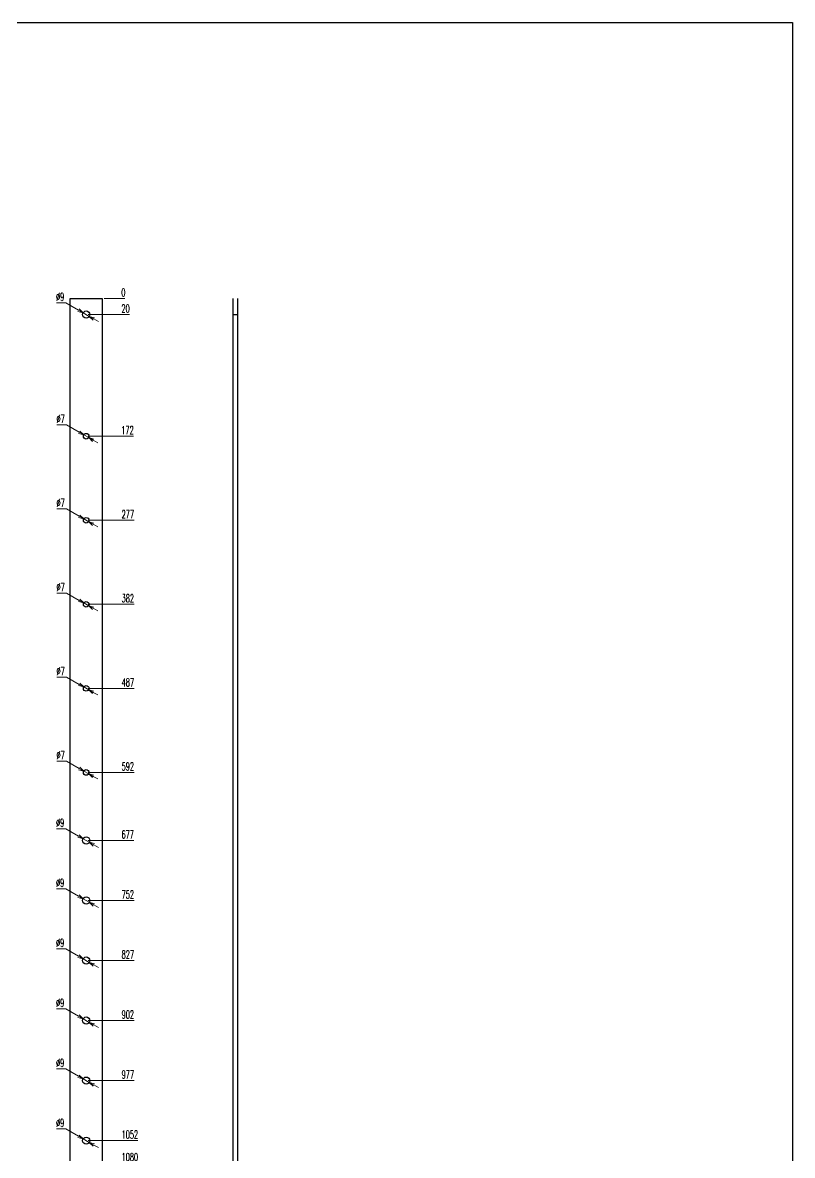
# Model space of a CAD drawing. Header units: millimetres. Extents: x 173893 to 258446, y -176540 to -123824.
# Drawn here: x 195388 to 196349, y -168520 to -167105 of the extents above; entities that cross this region are included whole.
import ezdxf

# ---------------------------------------------------------------- set-up
doc = ezdxf.new("R2010")
doc.units = ezdxf.units.MM
doc.header["$LTSCALE"] = 3
doc.layers.add('@.DM. NÉT CHÍNH', color=7, linetype='Continuous')
doc.styles.add('Ann_w01', font='romans.shx', dxfattribs={"width": 0.6, "bigfont": 'chineset.shx'})
doc.dimstyles.new('Dim 01_SC05', dxfattribs={"dimscale": 5, "dimtxt": 2, "dimasz": 1.3, "dimexe": 0.5, "dimexo": 0.5, "dimgap": 0.5, "dimtad": 1, "dimtoh": 1, "dimdec": 1, "dimzin": 12, "dimdsep": 46, "dimtxsty": 'Ann_w01', "dimblk": 'OPEN30', "dimcen": 1.5, "dimclrd": 6, "dimclre": 6, "dimclrt": 3, "dimadec": 1, "dimazin": 3, "dimtm": 1e-09, "dimtfac": 1, "dimtdec": 1, "dimtmove": 0, "dimatfit": 3, "dimldrblk": 'OPEN30', "dimfxl": 1, "dimtolj": 1, "dimlwd": 20, "dimlwe": 20, "dimarcsym": 0})

# ---------------------------------------------------------------- blocks, each defined once
blk = doc.blocks.new('*D845')
at = {"layer": '@.DM. NÉT CHÍNH', "color": 6, "linetype": 'Continuous', "lineweight": 20, "transparency": 16777216}
blk.add_line((195490, -168647), (195532.1, -168647), dxfattribs=at)
at = {"layer": 'Defpoints', "color": 0, "linetype": 'Continuous', "transparency": 16777216}
for p in [(195467.5, -167450), (195487.5, -168647), (195509.3, -168647)]:
    blk.add_point(p, dxfattribs=at)
at = {"layer": '@.DM. NÉT CHÍNH', "color": 3, "linetype": 'Continuous', "transparency": 16777216, "insert": (195522, -168639.5), "char_height": 10, "attachment_point": 5, "style": 'Ann_w01'}
blk.add_mtext('\\A1;1197', dxfattribs=at)
blk = doc.blocks.new('_Open30')
at = {"color": 0, "linetype": 'ByBlock', "lineweight": -2}
for p, q in [((-1, 0.27), (0, 0)), ((0, 0), (-1, -0.27)), ((0, 0), (-1, 0))]:
    blk.add_line(p, q, dxfattribs=at)
blk = doc.blocks.new('*D846')
at = {"layer": '@.DM. NÉT CHÍNH', "color": 6, "linetype": 'Continuous', "lineweight": 20, "transparency": 16777216}
blk.add_line((195470, -168627), (195532.1, -168627), dxfattribs=at)
at = {"layer": 'Defpoints', "color": 0, "linetype": 'Continuous', "transparency": 16777216}
for p in [(195467.5, -167450), (195467.5, -168627), (195509.3, -168627)]:
    blk.add_point(p, dxfattribs=at)
at = {"layer": '@.DM. NÉT CHÍNH', "color": 3, "linetype": 'Continuous', "transparency": 16777216, "insert": (195522, -168619.5), "char_height": 10, "attachment_point": 5, "style": 'Ann_w01'}
blk.add_mtext('\\A1;1177', dxfattribs=at)
blk = doc.blocks.new('*D847')
at = {"layer": '@.DM. NÉT CHÍNH', "color": 6, "linetype": 'Continuous', "lineweight": 20, "transparency": 16777216}
blk.add_line((195490, -168596), (195532.1, -168596), dxfattribs=at)
at = {"layer": 'Defpoints', "color": 0, "linetype": 'Continuous', "transparency": 16777216}
for p in [(195467.5, -167450), (195487.5, -168596), (195509.3, -168596)]:
    blk.add_point(p, dxfattribs=at)
at = {"layer": '@.DM. NÉT CHÍNH', "color": 3, "linetype": 'Continuous', "transparency": 16777216, "insert": (195522, -168588.5), "char_height": 10, "attachment_point": 5, "style": 'Ann_w01'}
blk.add_mtext('\\A1;1146', dxfattribs=at)
blk = doc.blocks.new('*D848')
at = {"layer": '@.DM. NÉT CHÍNH', "color": 6, "linetype": 'Continuous', "lineweight": 20, "transparency": 16777216}
blk.add_line((195490, -168530), (195532.1, -168530), dxfattribs=at)
at = {"layer": 'Defpoints', "color": 0, "linetype": 'Continuous', "transparency": 16777216}
for p in [(195467.5, -167450), (195487.5, -168530), (195509.3, -168530)]:
    blk.add_point(p, dxfattribs=at)
at = {"layer": '@.DM. NÉT CHÍNH', "color": 3, "linetype": 'Continuous', "transparency": 16777216, "insert": (195522, -168522.5), "char_height": 10, "attachment_point": 5, "style": 'Ann_w01'}
blk.add_mtext('\\A1;1080', dxfattribs=at)
blk = doc.blocks.new('*D849')
at = {"layer": '@.DM. NÉT CHÍNH', "color": 6, "linetype": 'Continuous', "lineweight": 20, "transparency": 16777216}
blk.add_line((195470, -168502), (195532.1, -168502), dxfattribs=at)
at = {"layer": 'Defpoints', "color": 0, "linetype": 'Continuous', "transparency": 16777216}
for p in [(195467.5, -167450), (195467.5, -168502), (195509.3, -168502)]:
    blk.add_point(p, dxfattribs=at)
at = {"layer": '@.DM. NÉT CHÍNH', "color": 3, "linetype": 'Continuous', "transparency": 16777216, "insert": (195522, -168494.5), "char_height": 10, "attachment_point": 5, "style": 'Ann_w01'}
blk.add_mtext('\\A1;1052', dxfattribs=at)
blk = doc.blocks.new('*D850')
at = {"layer": '@.DM. NÉT CHÍNH', "color": 6, "linetype": 'Continuous', "lineweight": 20, "transparency": 16777216}
blk.add_line((195470, -168427), (195527.2, -168427), dxfattribs=at)
at = {"layer": 'Defpoints', "color": 0, "linetype": 'Continuous', "transparency": 16777216}
for p in [(195467.5, -167450), (195467.5, -168427), (195509.3, -168427)]:
    blk.add_point(p, dxfattribs=at)
at = {"layer": '@.DM. NÉT CHÍNH', "color": 3, "linetype": 'Continuous', "transparency": 16777216, "insert": (195519.5, -168419.5), "char_height": 10, "attachment_point": 5, "style": 'Ann_w01'}
blk.add_mtext('\\A1;977', dxfattribs=at)
blk = doc.blocks.new('*D851')
at = {"layer": '@.DM. NÉT CHÍNH', "color": 6, "linetype": 'Continuous', "lineweight": 20, "transparency": 16777216}
blk.add_line((195470, -168352), (195527.2, -168352), dxfattribs=at)
at = {"layer": 'Defpoints', "color": 0, "linetype": 'Continuous', "transparency": 16777216}
for p in [(195467.5, -167450), (195467.5, -168352), (195509.3, -168352)]:
    blk.add_point(p, dxfattribs=at)
at = {"layer": '@.DM. NÉT CHÍNH', "color": 3, "linetype": 'Continuous', "transparency": 16777216, "insert": (195519.5, -168344.5), "char_height": 10, "attachment_point": 5, "style": 'Ann_w01'}
blk.add_mtext('\\A1;902', dxfattribs=at)
blk = doc.blocks.new('*D852')
at = {"layer": '@.DM. NÉT CHÍNH', "color": 6, "linetype": 'Continuous', "lineweight": 20, "transparency": 16777216}
blk.add_line((195470, -168277), (195527.2, -168277), dxfattribs=at)
at = {"layer": 'Defpoints', "color": 0, "linetype": 'Continuous', "transparency": 16777216}
for p in [(195467.5, -167450), (195467.5, -168277), (195509.3, -168277)]:
    blk.add_point(p, dxfattribs=at)
at = {"layer": '@.DM. NÉT CHÍNH', "color": 3, "linetype": 'Continuous', "transparency": 16777216, "insert": (195519.5, -168269.5), "char_height": 10, "attachment_point": 5, "style": 'Ann_w01'}
blk.add_mtext('\\A1;827', dxfattribs=at)
blk = doc.blocks.new('*D853')
at = {"layer": '@.DM. NÉT CHÍNH', "color": 6, "linetype": 'Continuous', "lineweight": 20, "transparency": 16777216}
blk.add_line((195470, -168202), (195527.2, -168202), dxfattribs=at)
at = {"layer": 'Defpoints', "color": 0, "linetype": 'Continuous', "transparency": 16777216}
for p in [(195467.5, -167450), (195467.5, -168202), (195509.3, -168202)]:
    blk.add_point(p, dxfattribs=at)
at = {"layer": '@.DM. NÉT CHÍNH', "color": 3, "linetype": 'Continuous', "transparency": 16777216, "insert": (195519.5, -168194.5), "char_height": 10, "attachment_point": 5, "style": 'Ann_w01'}
blk.add_mtext('\\A1;752', dxfattribs=at)
blk = doc.blocks.new('*D854')
at = {"layer": '@.DM. NÉT CHÍNH', "color": 6, "linetype": 'Continuous', "lineweight": 20, "transparency": 16777216}
blk.add_line((195470, -168127), (195527, -168127), dxfattribs=at)
at = {"layer": 'Defpoints', "color": 0, "linetype": 'Continuous', "transparency": 16777216}
for p in [(195467.5, -167450), (195467.5, -168127), (195509.3, -168127)]:
    blk.add_point(p, dxfattribs=at)
at = {"layer": '@.DM. NÉT CHÍNH', "color": 3, "linetype": 'Continuous', "transparency": 16777216, "insert": (195519.4, -168119.5), "char_height": 10, "attachment_point": 5, "style": 'Ann_w01'}
blk.add_mtext('\\A1;677', dxfattribs=at)
blk = doc.blocks.new('*D855')
at = {"layer": '@.DM. NÉT CHÍNH', "color": 6, "linetype": 'Continuous', "lineweight": 20, "transparency": 16777216}
blk.add_line((195470, -168042), (195527.2, -168042), dxfattribs=at)
at = {"layer": 'Defpoints', "color": 0, "linetype": 'Continuous', "transparency": 16777216}
for p in [(195467.5, -167450), (195467.5, -168042), (195509.3, -168042)]:
    blk.add_point(p, dxfattribs=at)
at = {"layer": '@.DM. NÉT CHÍNH', "color": 3, "linetype": 'Continuous', "transparency": 16777216, "insert": (195519.5, -168034.5), "char_height": 10, "attachment_point": 5, "style": 'Ann_w01'}
blk.add_mtext('\\A1;592', dxfattribs=at)
blk = doc.blocks.new('*D856')
at = {"layer": '@.DM. NÉT CHÍNH', "color": 6, "linetype": 'Continuous', "lineweight": 20, "transparency": 16777216}
blk.add_line((195470, -167937), (195527.2, -167937), dxfattribs=at)
at = {"layer": 'Defpoints', "color": 0, "linetype": 'Continuous', "transparency": 16777216}
for p in [(195467.5, -167450), (195467.5, -167937), (195509.3, -167937)]:
    blk.add_point(p, dxfattribs=at)
at = {"layer": '@.DM. NÉT CHÍNH', "color": 3, "linetype": 'Continuous', "transparency": 16777216, "insert": (195519.5, -167929.5), "char_height": 10, "attachment_point": 5, "style": 'Ann_w01'}
blk.add_mtext('\\A1;487', dxfattribs=at)
blk = doc.blocks.new('*D857')
at = {"layer": '@.DM. NÉT CHÍNH', "color": 6, "linetype": 'Continuous', "lineweight": 20, "transparency": 16777216}
blk.add_line((195470, -167832), (195527.2, -167832), dxfattribs=at)
at = {"layer": 'Defpoints', "color": 0, "linetype": 'Continuous', "transparency": 16777216}
for p in [(195467.5, -167450), (195467.5, -167832), (195509.3, -167832)]:
    blk.add_point(p, dxfattribs=at)
at = {"layer": '@.DM. NÉT CHÍNH', "color": 3, "linetype": 'Continuous', "transparency": 16777216, "insert": (195519.5, -167824.5), "char_height": 10, "attachment_point": 5, "style": 'Ann_w01'}
blk.add_mtext('\\A1;382', dxfattribs=at)
blk = doc.blocks.new('*D858')
at = {"layer": '@.DM. NÉT CHÍNH', "color": 6, "linetype": 'Continuous', "lineweight": 20, "transparency": 16777216}
blk.add_line((195470, -167727), (195527.2, -167727), dxfattribs=at)
at = {"layer": 'Defpoints', "color": 0, "linetype": 'Continuous', "transparency": 16777216}
for p in [(195467.5, -167450), (195467.5, -167727), (195509.3, -167727)]:
    blk.add_point(p, dxfattribs=at)
at = {"layer": '@.DM. NÉT CHÍNH', "color": 3, "linetype": 'Continuous', "transparency": 16777216, "insert": (195519.5, -167719.5), "char_height": 10, "attachment_point": 5, "style": 'Ann_w01'}
blk.add_mtext('\\A1;277', dxfattribs=at)
blk = doc.blocks.new('*D859')
at = {"layer": '@.DM. NÉT CHÍNH', "color": 6, "linetype": 'Continuous', "lineweight": 20, "transparency": 16777216}
blk.add_line((195470, -167622), (195526.4, -167622), dxfattribs=at)
at = {"layer": 'Defpoints', "color": 0, "linetype": 'Continuous', "transparency": 16777216}
for p in [(195467.5, -167450), (195467.5, -167622), (195509.3, -167622)]:
    blk.add_point(p, dxfattribs=at)
at = {"layer": '@.DM. NÉT CHÍNH', "color": 3, "linetype": 'Continuous', "transparency": 16777216, "insert": (195519.1, -167614.5), "char_height": 10, "attachment_point": 5, "style": 'Ann_w01'}
blk.add_mtext('\\A1;172', dxfattribs=at)
blk = doc.blocks.new('*D860')
at = {"layer": '@.DM. NÉT CHÍNH', "color": 6, "linetype": 'Continuous', "lineweight": 20, "transparency": 16777216}
blk.add_line((195470, -167470), (195521.5, -167470), dxfattribs=at)
at = {"layer": 'Defpoints', "color": 0, "linetype": 'Continuous', "transparency": 16777216}
for p in [(195467.5, -167450), (195467.5, -167470), (195509.3, -167470)]:
    blk.add_point(p, dxfattribs=at)
at = {"layer": '@.DM. NÉT CHÍNH', "color": 3, "linetype": 'Continuous', "transparency": 16777216, "insert": (195516.7, -167462.5), "char_height": 10, "attachment_point": 5, "style": 'Ann_w01'}
blk.add_mtext('\\A1;20', dxfattribs=at)
blk = doc.blocks.new('*D861')
at = {"layer": '@.DM. NÉT CHÍNH', "color": 6, "linetype": 'Continuous', "lineweight": 20, "transparency": 16777216}
blk.add_line((195490, -167450), (195515.8, -167450), dxfattribs=at)
at = {"layer": 'Defpoints', "color": 0, "linetype": 'Continuous', "transparency": 16777216}
for p in [(195467.5, -167450), (195487.5, -167450), (195509.3, -167450)]:
    blk.add_point(p, dxfattribs=at)
at = {"layer": '@.DM. NÉT CHÍNH', "color": 3, "linetype": 'Continuous', "transparency": 16777216, "insert": (195513.8, -167442.5), "char_height": 10, "attachment_point": 5, "style": 'Ann_w01'}
blk.add_mtext('\\A1;0', dxfattribs=at)
blk = doc.blocks.new('*D862')
at = {"layer": '@.DM. NÉT CHÍNH', "color": 6, "linetype": 'Continuous', "lineweight": 20, "transparency": 16777216}
for p, q in [((195430.3, -168487.4), (195441.9, -168487.4)), ((195441.9, -168487.4), (195458, -168496.6)), ((195471.4, -168504.3), (195463.6, -168499.8)), ((195477.1, -168507.5), (195482.7, -168510.7))]:
    blk.add_line(p, q, dxfattribs=at)
at = {"layer": 'Defpoints', "color": 0, "linetype": 'Continuous', "transparency": 16777216}
for p in [(195463.6, -168499.8), (195471.4, -168504.3)]:
    blk.add_point(p, dxfattribs=at)
at = {"layer": '@.DM. NÉT CHÍNH', "color": 6, "linetype": 'Continuous', "lineweight": 20, "transparency": 16777216, "xscale": 6.5, "yscale": 6.5, "zscale": 6.5}
for p, rotation in [((195463.6, -168499.8), 330.1978940670976), ((195471.4, -168504.3), 150.1978940670977)]:
    blk.add_blockref('_Open30', p, dxfattribs=dict(at, rotation=rotation))
at = {"layer": '@.DM. NÉT CHÍNH', "color": 3, "linetype": 'Continuous', "transparency": 16777216, "insert": (195434.9, -168479.9), "char_height": 10, "attachment_point": 5, "style": 'Ann_w01'}
blk.add_mtext('\\A1;∅9', dxfattribs=at)
blk = doc.blocks.new('*D863')
at = {"layer": '@.DM. NÉT CHÍNH', "color": 6, "linetype": 'Continuous', "lineweight": 20, "transparency": 16777216}
for p, q in [((195430.3, -168412.4), (195441.9, -168412.4)), ((195441.9, -168412.4), (195458, -168421.6)), ((195471.4, -168429.3), (195463.6, -168424.8)), ((195477.1, -168432.5), (195482.7, -168435.7))]:
    blk.add_line(p, q, dxfattribs=at)
at = {"layer": 'Defpoints', "color": 0, "linetype": 'Continuous', "transparency": 16777216}
for p in [(195463.6, -168424.8), (195471.4, -168429.3)]:
    blk.add_point(p, dxfattribs=at)
at = {"layer": '@.DM. NÉT CHÍNH', "color": 6, "linetype": 'Continuous', "lineweight": 20, "transparency": 16777216, "xscale": 6.5, "yscale": 6.5, "zscale": 6.5}
for p, rotation in [((195463.6, -168424.8), 330.1978940663859), ((195471.4, -168429.3), 150.1978940663859)]:
    blk.add_blockref('_Open30', p, dxfattribs=dict(at, rotation=rotation))
at = {"layer": '@.DM. NÉT CHÍNH', "color": 3, "linetype": 'Continuous', "transparency": 16777216, "insert": (195434.9, -168404.9), "char_height": 10, "attachment_point": 5, "style": 'Ann_w01'}
blk.add_mtext('\\A1;∅9', dxfattribs=at)
blk = doc.blocks.new('*D864')
at = {"layer": '@.DM. NÉT CHÍNH', "color": 6, "linetype": 'Continuous', "lineweight": 20, "transparency": 16777216}
for p, q in [((195430.3, -168337.4), (195441.9, -168337.4)), ((195441.9, -168337.4), (195458, -168346.6)), ((195471.4, -168354.3), (195463.6, -168349.8)), ((195477.1, -168357.5), (195482.7, -168360.7))]:
    blk.add_line(p, q, dxfattribs=at)
at = {"layer": 'Defpoints', "color": 0, "linetype": 'Continuous', "transparency": 16777216}
for p in [(195463.6, -168349.8), (195471.4, -168354.3)]:
    blk.add_point(p, dxfattribs=at)
at = {"layer": '@.DM. NÉT CHÍNH', "color": 6, "linetype": 'Continuous', "lineweight": 20, "transparency": 16777216, "xscale": 6.5, "yscale": 6.5, "zscale": 6.5}
for p, rotation in [((195463.6, -168349.8), 330.1978940659956), ((195471.4, -168354.3), 150.1978940659956)]:
    blk.add_blockref('_Open30', p, dxfattribs=dict(at, rotation=rotation))
at = {"layer": '@.DM. NÉT CHÍNH', "color": 3, "linetype": 'Continuous', "transparency": 16777216, "insert": (195434.9, -168329.9), "char_height": 10, "attachment_point": 5, "style": 'Ann_w01'}
blk.add_mtext('\\A1;∅9', dxfattribs=at)
blk = doc.blocks.new('*D865')
at = {"layer": '@.DM. NÉT CHÍNH', "color": 6, "linetype": 'Continuous', "lineweight": 20, "transparency": 16777216}
for p, q in [((195430.3, -168262.4), (195441.9, -168262.4)), ((195441.9, -168262.4), (195458, -168271.6)), ((195471.4, -168279.3), (195463.6, -168274.8)), ((195477.1, -168282.5), (195482.7, -168285.7))]:
    blk.add_line(p, q, dxfattribs=at)
at = {"layer": 'Defpoints', "color": 0, "linetype": 'Continuous', "transparency": 16777216}
for p in [(195463.6, -168274.8), (195471.4, -168279.3)]:
    blk.add_point(p, dxfattribs=at)
at = {"layer": '@.DM. NÉT CHÍNH', "color": 6, "linetype": 'Continuous', "lineweight": 20, "transparency": 16777216, "xscale": 6.5, "yscale": 6.5, "zscale": 6.5}
for p, rotation in [((195463.6, -168274.8), 330.1978940659488), ((195471.4, -168279.3), 150.1978940659489)]:
    blk.add_blockref('_Open30', p, dxfattribs=dict(at, rotation=rotation))
at = {"layer": '@.DM. NÉT CHÍNH', "color": 3, "linetype": 'Continuous', "transparency": 16777216, "insert": (195434.9, -168254.9), "char_height": 10, "attachment_point": 5, "style": 'Ann_w01'}
blk.add_mtext('\\A1;∅9', dxfattribs=at)
blk = doc.blocks.new('*D866')
at = {"layer": '@.DM. NÉT CHÍNH', "color": 6, "linetype": 'Continuous', "lineweight": 20, "transparency": 16777216}
for p, q in [((195430.3, -168187.4), (195441.9, -168187.4)), ((195441.9, -168187.4), (195458, -168196.6)), ((195471.4, -168204.3), (195463.6, -168199.8)), ((195477.1, -168207.5), (195482.7, -168210.7))]:
    blk.add_line(p, q, dxfattribs=at)
at = {"layer": 'Defpoints', "color": 0, "linetype": 'Continuous', "transparency": 16777216}
for p in [(195463.6, -168199.8), (195471.4, -168204.3)]:
    blk.add_point(p, dxfattribs=at)
at = {"layer": '@.DM. NÉT CHÍNH', "color": 6, "linetype": 'Continuous', "lineweight": 20, "transparency": 16777216, "xscale": 6.5, "yscale": 6.5, "zscale": 6.5}
for p, rotation in [((195463.6, -168199.8), 330.1978940666841), ((195471.4, -168204.3), 150.1978940666841)]:
    blk.add_blockref('_Open30', p, dxfattribs=dict(at, rotation=rotation))
at = {"layer": '@.DM. NÉT CHÍNH', "color": 3, "linetype": 'Continuous', "transparency": 16777216, "insert": (195434.9, -168179.9), "char_height": 10, "attachment_point": 5, "style": 'Ann_w01'}
blk.add_mtext('\\A1;∅9', dxfattribs=at)
blk = doc.blocks.new('*D867')
at = {"layer": '@.DM. NÉT CHÍNH', "color": 6, "linetype": 'Continuous', "lineweight": 20, "transparency": 16777216}
for p, q in [((195430.3, -168112.4), (195441.9, -168112.4)), ((195441.9, -168112.4), (195458, -168121.6)), ((195471.4, -168129.3), (195463.6, -168124.8)), ((195477.1, -168132.5), (195482.7, -168135.7))]:
    blk.add_line(p, q, dxfattribs=at)
at = {"layer": 'Defpoints', "color": 0, "linetype": 'Continuous', "transparency": 16777216}
for p in [(195463.6, -168124.8), (195471.4, -168129.3)]:
    blk.add_point(p, dxfattribs=at)
at = {"layer": '@.DM. NÉT CHÍNH', "color": 6, "linetype": 'Continuous', "lineweight": 20, "transparency": 16777216, "xscale": 6.5, "yscale": 6.5, "zscale": 6.5}
for p, rotation in [((195463.6, -168124.8), 330.1978940662236), ((195471.4, -168129.3), 150.1978940662236)]:
    blk.add_blockref('_Open30', p, dxfattribs=dict(at, rotation=rotation))
at = {"layer": '@.DM. NÉT CHÍNH', "color": 3, "linetype": 'Continuous', "transparency": 16777216, "insert": (195434.9, -168104.9), "char_height": 10, "attachment_point": 5, "style": 'Ann_w01'}
blk.add_mtext('\\A1;∅9', dxfattribs=at)
blk = doc.blocks.new('*D868')
at = {"layer": '@.DM. NÉT CHÍNH', "color": 6, "linetype": 'Continuous', "lineweight": 20, "transparency": 16777216}
for p, q in [((195430.9, -168027.9), (195442.8, -168027.9)), ((195442.8, -168027.9), (195458.9, -168037.1)), ((195470.6, -168043.8), (195464.5, -168040.3)), ((195476.2, -168047), (195481.9, -168050.2))]:
    blk.add_line(p, q, dxfattribs=at)
at = {"layer": 'Defpoints', "color": 0, "linetype": 'Continuous', "transparency": 16777216}
for p in [(195464.5, -168040.3), (195470.6, -168043.8)]:
    blk.add_point(p, dxfattribs=at)
at = {"layer": '@.DM. NÉT CHÍNH', "color": 6, "linetype": 'Continuous', "lineweight": 20, "transparency": 16777216, "xscale": 6.5, "yscale": 6.5, "zscale": 6.5}
for p, rotation in [((195464.5, -168040.3), 330.1978940655146), ((195470.6, -168043.8), 150.1978940655145)]:
    blk.add_blockref('_Open30', p, dxfattribs=dict(at, rotation=rotation))
at = {"layer": '@.DM. NÉT CHÍNH', "color": 3, "linetype": 'Continuous', "transparency": 16777216, "insert": (195435.6, -168020.4), "char_height": 10, "attachment_point": 5, "style": 'Ann_w01'}
blk.add_mtext('\\A1;∅7', dxfattribs=at)
blk = doc.blocks.new('*D869')
at = {"layer": '@.DM. NÉT CHÍNH', "color": 6, "linetype": 'Continuous', "lineweight": 20, "transparency": 16777216}
for p, q in [((195430.9, -167922.9), (195442.8, -167922.9)), ((195442.8, -167922.9), (195458.9, -167932.1)), ((195470.6, -167938.8), (195464.5, -167935.3)), ((195476.2, -167942), (195481.9, -167945.2))]:
    blk.add_line(p, q, dxfattribs=at)
at = {"layer": 'Defpoints', "color": 0, "linetype": 'Continuous', "transparency": 16777216}
for p in [(195464.5, -167935.3), (195470.6, -167938.8)]:
    blk.add_point(p, dxfattribs=at)
at = {"layer": '@.DM. NÉT CHÍNH', "color": 6, "linetype": 'Continuous', "lineweight": 20, "transparency": 16777216, "xscale": 6.5, "yscale": 6.5, "zscale": 6.5}
for p, rotation in [((195464.5, -167935.3), 330.197894065071), ((195470.6, -167938.8), 150.197894065071)]:
    blk.add_blockref('_Open30', p, dxfattribs=dict(at, rotation=rotation))
at = {"layer": '@.DM. NÉT CHÍNH', "color": 3, "linetype": 'Continuous', "transparency": 16777216, "insert": (195435.6, -167915.4), "char_height": 10, "attachment_point": 5, "style": 'Ann_w01'}
blk.add_mtext('\\A1;∅7', dxfattribs=at)
blk = doc.blocks.new('*D870')
at = {"layer": '@.DM. NÉT CHÍNH', "color": 6, "linetype": 'Continuous', "lineweight": 20, "transparency": 16777216}
for p, q in [((195430.9, -167817.9), (195442.8, -167817.9)), ((195442.8, -167817.9), (195458.9, -167827.1)), ((195470.6, -167833.8), (195464.5, -167830.3)), ((195476.2, -167837), (195481.9, -167840.2))]:
    blk.add_line(p, q, dxfattribs=at)
at = {"layer": 'Defpoints', "color": 0, "linetype": 'Continuous', "transparency": 16777216}
for p in [(195464.5, -167830.3), (195470.6, -167833.8)]:
    blk.add_point(p, dxfattribs=at)
at = {"layer": '@.DM. NÉT CHÍNH', "color": 6, "linetype": 'Continuous', "lineweight": 20, "transparency": 16777216, "xscale": 6.5, "yscale": 6.5, "zscale": 6.5}
for p, rotation in [((195464.5, -167830.3), 330.1978940653962), ((195470.6, -167833.8), 150.1978940653962)]:
    blk.add_blockref('_Open30', p, dxfattribs=dict(at, rotation=rotation))
at = {"layer": '@.DM. NÉT CHÍNH', "color": 3, "linetype": 'Continuous', "transparency": 16777216, "insert": (195435.6, -167810.4), "char_height": 10, "attachment_point": 5, "style": 'Ann_w01'}
blk.add_mtext('\\A1;∅7', dxfattribs=at)
blk = doc.blocks.new('*D871')
at = {"layer": '@.DM. NÉT CHÍNH', "color": 6, "linetype": 'Continuous', "lineweight": 20, "transparency": 16777216}
for p, q in [((195430.9, -167712.9), (195442.8, -167712.9)), ((195442.8, -167712.9), (195458.9, -167722.1)), ((195470.6, -167728.8), (195464.5, -167725.3)), ((195476.2, -167732), (195481.9, -167735.2))]:
    blk.add_line(p, q, dxfattribs=at)
at = {"layer": 'Defpoints', "color": 0, "linetype": 'Continuous', "transparency": 16777216}
for p in [(195464.5, -167725.3), (195470.6, -167728.8)]:
    blk.add_point(p, dxfattribs=at)
at = {"layer": '@.DM. NÉT CHÍNH', "color": 6, "linetype": 'Continuous', "lineweight": 20, "transparency": 16777216, "xscale": 6.5, "yscale": 6.5, "zscale": 6.5}
for p, rotation in [((195464.5, -167725.3), 330.1978940660784), ((195470.6, -167728.8), 150.1978940660784)]:
    blk.add_blockref('_Open30', p, dxfattribs=dict(at, rotation=rotation))
at = {"layer": '@.DM. NÉT CHÍNH', "color": 3, "linetype": 'Continuous', "transparency": 16777216, "insert": (195435.6, -167705.4), "char_height": 10, "attachment_point": 5, "style": 'Ann_w01'}
blk.add_mtext('\\A1;∅7', dxfattribs=at)
blk = doc.blocks.new('*D872')
at = {"layer": '@.DM. NÉT CHÍNH', "color": 6, "linetype": 'Continuous', "lineweight": 20, "transparency": 16777216}
for p, q in [((195430.9, -167607.9), (195442.8, -167607.9)), ((195442.8, -167607.9), (195458.9, -167617.1)), ((195470.6, -167623.8), (195464.5, -167620.3)), ((195476.2, -167627), (195481.9, -167630.2))]:
    blk.add_line(p, q, dxfattribs=at)
at = {"layer": 'Defpoints', "color": 0, "linetype": 'Continuous', "transparency": 16777216}
for p in [(195464.5, -167620.3), (195470.6, -167623.8)]:
    blk.add_point(p, dxfattribs=at)
at = {"layer": '@.DM. NÉT CHÍNH', "color": 6, "linetype": 'Continuous', "lineweight": 20, "transparency": 16777216, "xscale": 6.5, "yscale": 6.5, "zscale": 6.5}
for p, rotation in [((195464.5, -167620.3), 330.1978940668751), ((195470.6, -167623.8), 150.1978940668752)]:
    blk.add_blockref('_Open30', p, dxfattribs=dict(at, rotation=rotation))
at = {"layer": '@.DM. NÉT CHÍNH', "color": 3, "linetype": 'Continuous', "transparency": 16777216, "insert": (195435.6, -167600.4), "char_height": 10, "attachment_point": 5, "style": 'Ann_w01'}
blk.add_mtext('\\A1;∅7', dxfattribs=at)
blk = doc.blocks.new('*D895')
at = {"layer": '@.DM. NÉT CHÍNH', "color": 6, "linetype": 'Continuous', "lineweight": 20, "transparency": 16777216}
for p, q in [((195430.3, -167455.4), (195441.9, -167455.4)), ((195441.9, -167455.4), (195458, -167464.6)), ((195471.4, -167472.3), (195463.6, -167467.8)), ((195477.1, -167475.5), (195482.7, -167478.7))]:
    blk.add_line(p, q, dxfattribs=at)
at = {"layer": 'Defpoints', "color": 0, "linetype": 'Continuous', "transparency": 16777216}
for p in [(195463.6, -167467.8), (195471.4, -167472.3)]:
    blk.add_point(p, dxfattribs=at)
at = {"layer": '@.DM. NÉT CHÍNH', "color": 6, "linetype": 'Continuous', "lineweight": 20, "transparency": 16777216, "xscale": 6.5, "yscale": 6.5, "zscale": 6.5}
for p, rotation in [((195463.6, -167467.8), 330.1978940668449), ((195471.4, -167472.3), 150.1978940668449)]:
    blk.add_blockref('_Open30', p, dxfattribs=dict(at, rotation=rotation))
at = {"layer": '@.DM. NÉT CHÍNH', "color": 3, "linetype": 'Continuous', "transparency": 16777216, "insert": (195434.9, -167447.9), "char_height": 10, "attachment_point": 5, "style": 'Ann_w01'}
blk.add_mtext('\\A1;∅9', dxfattribs=at)

msp = doc.modelspace()

# ---------------------------------------------------------------- linework, layer by layer
at = {"color": 4}
msp.add_lwpolyline([(195447.53, -168647.05), (195447.53, -167450.05), (195487.53, -167450.05), (195487.53, -168647.05)], close=True, dxfattribs=at)
for points in [[(195650.44, -167450.05), (195650.44, -168530.05), (195585.94, -168557.59), (195585.94, -168612.55)], [(195656.44, -167450.05), (195656.44, -168534.01), (195591.94, -168561.56), (195591.94, -168612.55)]]:
    msp.add_lwpolyline(points, dxfattribs=at)
msp.add_circle((195467.53, -167470.05), 4.5, dxfattribs=at)
at = {"color": 4, "linetype": 'Continuous'}
for centre, radius in [((195467.53, -167622.05), 3.5), ((195467.53, -167727.05), 3.5), ((195467.53, -167832.05), 3.5), ((195467.53, -167937.05), 3.5), ((195467.53, -168042.05), 3.5), ((195467.53, -168127.05), 4.5), ((195467.53, -168202.05), 4.5), ((195467.53, -168277.05), 4.5), ((195467.53, -168352.05), 4.5), ((195467.53, -168427.05), 4.5), ((195467.53, -168502.05), 4.5)]:
    msp.add_circle(centre, radius, dxfattribs=at)
at = {"layer": '@.DM. NÉT CHÍNH', "linetype": 'Continuous'}
msp.add_line((195650.44, -167470.05), (195656.44, -167470.05), dxfattribs=at)
msp.add_lwpolyline([(191139.08, -167105.38), (196349.34, -167105.38), (196349.34, -171550.66), (191139.08, -171550.66)], close=True, dxfattribs=at)

# ---------------------------------------------------------------- dimensions: what is measured, and where the dimension line sits
for feature_location, offset, origin, picture, middle in [((195487.53337555, -167450.04541442), (21.77517067, 0), (195467.53337555, -167450.04541442), '*D861', (195513.80854621, -167442.54541442)), ((195487.53, -168647.05), (21.78, 0), (195467.53, -167450.05), '*D845', (195521.95, -168639.55)), ((195467.53, -168627.05), (41.78, 0), (195467.53, -167450.05), '*D846', (195521.95, -168619.55)), ((195487.53, -168596.05), (21.78, 0), (195467.53, -167450.05), '*D847', (195521.95, -168588.55)), ((195487.53, -168530.05), (21.78, 0), (195467.53, -167450.05), '*D848', (195521.95, -168522.55)), ((195467.53, -168502.05), (41.78, 0), (195467.53, -167450.05), '*D849', (195521.95, -168494.55)), ((195467.53, -168427.05), (41.78, 0), (195467.53, -167450.05), '*D850', (195519.52, -168419.55)), ((195467.53, -168352.05), (41.78, 0), (195467.53, -167450.05), '*D851', (195519.52, -168344.55)), ((195467.53, -168277.05), (41.78, 0), (195467.53, -167450.05), '*D852', (195519.52, -168269.55)), ((195467.53, -168202.05), (41.78, 0), (195467.53, -167450.05), '*D853', (195519.52, -168194.55)), ((195467.53, -168127.05), (41.78, 0), (195467.53, -167450.05), '*D854', (195519.38, -168119.55)), ((195467.53, -168042.05), (41.78, 0), (195467.53, -167450.05), '*D855', (195519.52, -168034.55)), ((195467.53, -167937.05), (41.78, 0), (195467.53, -167450.05), '*D856', (195519.52, -167929.55)), ((195467.53, -167832.05), (41.78, 0), (195467.53, -167450.05), '*D857', (195519.52, -167824.55)), ((195467.53, -167727.05), (41.78, 0), (195467.53, -167450.05), '*D858', (195519.52, -167719.55)), ((195467.53, -167622.05), (41.78, 0), (195467.53, -167450.05), '*D859', (195519.09, -167614.55)), ((195467.53, -167470.05), (41.78, 0), (195467.53, -167450.05), '*D860', (195516.67, -167462.55))]:
    dim = msp.add_ordinate_dim(feature_location=feature_location, offset=offset, dtype=0, origin=origin, dimstyle='Dim 01_SC05', dxfattribs=at)
    dim.commit()
    dim.dimension.update_dxf_attribs({"geometry": picture, "text_midpoint": middle})
for p1, p2, picture, middle in [((195471.44, -167472.28), (195463.63, -167467.81), '*D895', (195434.86, -167455.38)), ((195470.57, -167623.78), (195464.5, -167620.31), '*D872', (195435.59, -167607.88)), ((195470.57, -167728.78), (195464.5, -167725.31), '*D871', (195435.59, -167712.88)), ((195470.57, -167833.78), (195464.5, -167830.31), '*D870', (195435.59, -167817.88)), ((195470.57, -167938.78), (195464.5, -167935.31), '*D869', (195435.59, -167922.88)), ((195470.57, -168043.78), (195464.5, -168040.31), '*D868', (195435.59, -168027.88)), ((195471.44, -168129.28), (195463.63, -168124.81), '*D867', (195434.86, -168112.38)), ((195471.44, -168204.28), (195463.63, -168199.81), '*D866', (195434.86, -168187.38)), ((195471.44, -168279.28), (195463.63, -168274.81), '*D865', (195434.86, -168262.38)), ((195471.44, -168354.28), (195463.63, -168349.81), '*D864', (195434.86, -168337.38)), ((195471.44, -168429.28), (195463.63, -168424.81), '*D863', (195434.86, -168412.38)), ((195471.44, -168504.28), (195463.63, -168499.81), '*D862', (195434.86, -168487.38))]:
    dim = msp.add_diameter_dim_2p(p1=p1, p2=p2, dimstyle='Dim 01_SC05', dxfattribs=at)
    dim.commit()
    dim.dimension.update_dxf_attribs({"geometry": picture, "text_midpoint": middle, "dimtype": 163})

doc.saveas('drawing.dxf')
